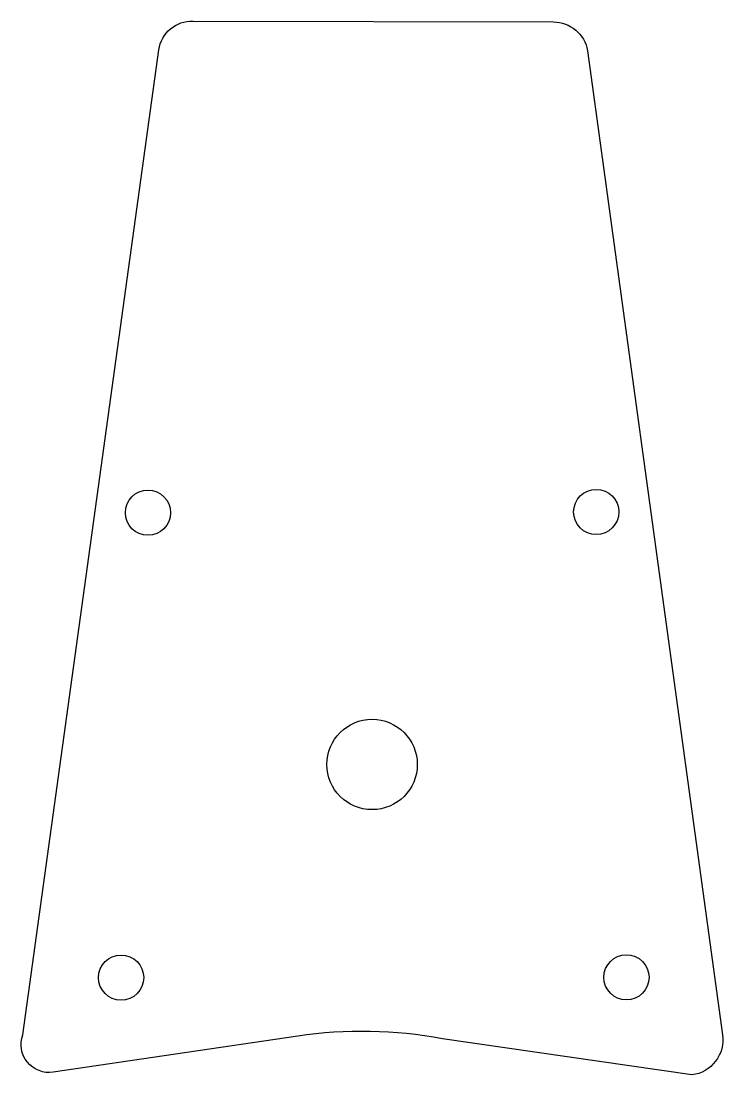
# Model space of a CAD drawing. Header units: millimetres. Extents: x -19.4 to 19.4, y -75.2 to -16.9.
import ezdxf

# ---------------------------------------------------------------- set-up
doc = ezdxf.new("R2010")
doc.units = ezdxf.units.MM
doc.layers.get('0').update_dxf_attribs({"linetype": 'CONTINUOUS'})

msp = doc.modelspace()

# ---------------------------------------------------------------- linework, layer by layer
msp.add_lwpolyline([(-19.326, -72.961), (-11.796, -18.468, -0.384891), (-9.9, -16.875), (10.027, -16.922, -0.361929), (11.926, -18.512), (19.391, -72.956, -0.416522), (17.693, -75.175), (3.894, -73.172, 0.082726), (-4.107, -73.025), (-17.637, -75.025, -0.566854)], format="xyb", close=True)
for centre, radius in [((-12.4, -44.071), 1.25), ((12.4, -44.03), 1.25), ((0, -58), 2.5), ((-13.886, -69.791), 1.25), ((14.07, -69.775), 1.25)]:
    msp.add_circle(centre, radius)

doc.saveas('drawing.dxf')
